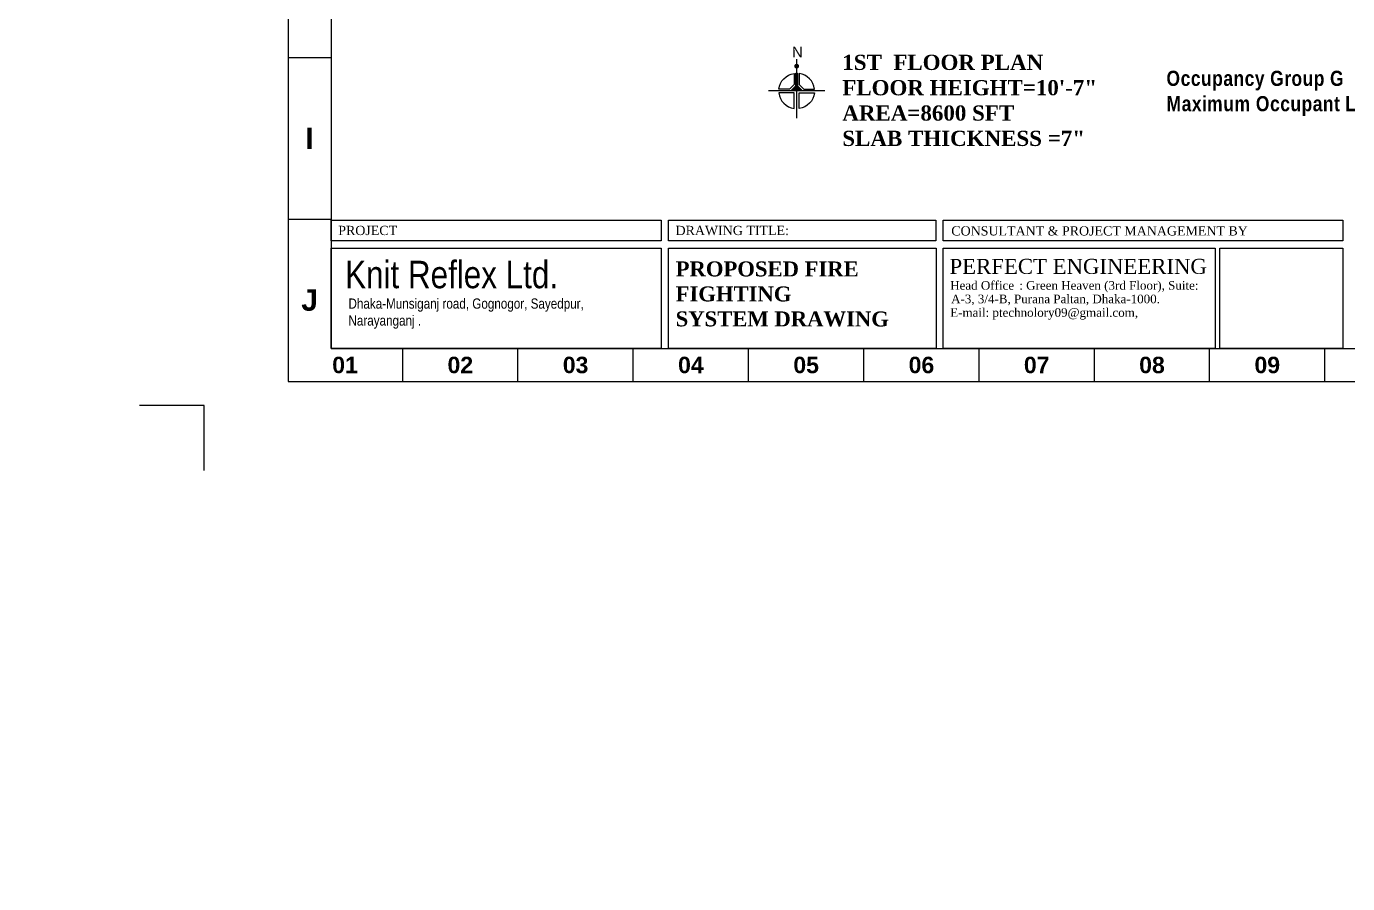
# Model space of a CAD drawing. Header units: inches. Extents: x -98933 to 1585249, y -3352739 to 192771.
# Drawn here: x 23894 to 25345, y 48686 to 49628 of the extents above; entities that cross this region are included whole.
import ezdxf

# ---------------------------------------------------------------- set-up
doc = ezdxf.new("R2010")
doc.units = ezdxf.units.IN
doc.header["$MEASUREMENT"] = 0
doc.header["$PDMODE"] = 35
doc.layers.get('0').update_dxf_attribs({"lineweight": 0})
doc.layers.get('Defpoints').update_dxf_attribs({"lineweight": 0})
for name, color, linetype, lineweight in [('A-Text', 7, 'Continuous', 0), ('DIM.', 251, 'Continuous', 5), ('DOOR', 222, 'Continuous', 0), ('Inline', 7, 'Continuous', 0), ('Layer1', 134, 'Continuous', 0), ('Outline', 7, 'Continuous', 0), ('Scale', 7, 'Continuous', 0), ('Scale_Text', 7, 'Continuous', 0), ('Text', 7, 'Continuous', 0), ('TEXT_TITLEBOX', 7, 'Continuous', 13), ('Titelblk', 7, 'Continuous', 25), ('TITLE', 7, 'Continuous', 20)]:
    doc.layers.add(name, color=color, linetype=linetype, lineweight=lineweight)
doc.styles.add('MONOTEXT', font='txt')
doc.styles.add('REG', font='times.ttf')
doc.styles.add('RS', font='arial.ttf')
doc.styles.add('SHT-TEXT-1', font='times.ttf', dxfattribs={"height": 12})
doc.styles.get("Standard").update_dxf_attribs({"font": 'arialbd.ttf', "height": 24})
doc.styles.add('TEXT', font='arial.ttf')
doc.dimstyles.new('Dim-Pres', dxfattribs={"dimtxt": 5.5, "dimasz": 2, "dimexe": 1.5, "dimexo": 1.5, "dimgap": 1, "dimtad": 3, "dimdec": 0, "dimzin": 3, "dimdsep": 46, "dimlunit": 4, "dimtxsty": 'REG', "dimblk": 'point', "dimcen": 2, "dimclrd": 256, "dimclre": 256, "dimclrt": 7, "dimadec": 0, "dimazin": 0, "dimtfac": 0.75, "dimtdec": 0, "dimtmove": 1, "dimatfit": 3, "dimldrblk": 'point', "dimfxl": 0, "dimtolj": 1, "dimtzin": 0, "dimlwd": -1, "dimlwe": -1, "dimarcsym": 1})

# ---------------------------------------------------------------- blocks, each defined once
blk = doc.blocks.new('dot')
at = {"color": 4}
for p, q in [((-1.5, 0), (1.5, 0)), ((0, 1.5), (0, -1.5))]:
    blk.add_line(p, q, dxfattribs=at)
at = {"color": 6, "const_width": 0.5}
blk.add_lwpolyline([(-0.25, 0, 1), (0.25, 0, 1)], format="xyb", close=True, dxfattribs=at)
blk = doc.blocks.new('point')
blk.add_blockref('dot', (0, 0))
blk = doc.blocks.new('*D472')
at = {"layer": 'Defpoints', "color": 0, "ltscale": 30, "transparency": 16777216}
for p in [(21753.2, 48778.7, -11.6), (21753.2, 48778.7), (24696, 48689.4, -11.6)]:
    blk.add_point(p, dxfattribs=at)
at = {"layer": 'Layer1', "ltscale": 30, "transparency": 16777216}
for p, q in [((21752.4, 48778.7), (21751.7, 48778.7)), ((21753.2, 48691.4), (21753.2, 48776.7)), ((21757.2, 48689.4), (21751.7, 48689.4))]:
    blk.add_line(p, q, dxfattribs=at)
at = {"layer": 'Layer1', "ltscale": 30, "transparency": 16777216, "xscale": 2, "yscale": 2, "zscale": 2}
for p, rotation in [((21753.2, 48778.7), 90), ((21753.2, 48689.4), 270)]:
    blk.add_blockref('point', p, dxfattribs=dict(at, rotation=rotation))
at = {"layer": 'Layer1', "color": 7, "ltscale": 30, "transparency": 16777216, "insert": (21749.6, 48734), "char_height": 5, "attachment_point": 5, "rotation": 90, "style": 'REG'}
blk.add_mtext('\\A1;7\'-5"', dxfattribs=at)
blk = doc.blocks.new('PAGE')
at = {"layer": 'Inline', "color": 252, "lineweight": 15}
blk.add_lwpolyline([(178051640.63, 22656441.11), (178051640.63, 22657235.79), (178050505.36, 22657235.79), (178050505.36, 22656441.11)], close=True, dxfattribs=at)
at = {"layer": 'Outline', "color": 252, "lineweight": 15}
blk.add_line((178050483.42, 22656424.24), (178051662.57, 22656424.24), dxfattribs=at)
blk.add_lwpolyline([(178050483.42, 22657252.66), (178050483.42, 22656424.24)], dxfattribs=at)
at = {"layer": 'Scale', "color": 252, "lineweight": 9}
for p, q in [((178050483.42, 22656590.1), (178050505.36, 22656590.1)), ((178050483.42, 22656507.32), (178050505.36, 22656507.32)), ((178050542.02, 22656424.24), (178050542.02, 22656441.11)), ((178050601.02, 22656424.24), (178050601.02, 22656441.11)), ((178050660.01, 22656424.24), (178050660.01, 22656441.11)), ((178050719.01, 22656424.24), (178050719.01, 22656441.11)), ((178050778.01, 22656424.24), (178050778.01, 22656441.11)), ((178050837.01, 22656424.24), (178050837.01, 22656441.11)), ((178050896, 22656424.24), (178050896, 22656441.11)), ((178050955, 22656424.24), (178050955, 22656441.11)), ((178051014, 22656424.24), (178051014, 22656441.11))]:
    blk.add_line(p, q, dxfattribs=at)
at = {"layer": 'Scale_Text', "color": 252, "lineweight": 13, "attachment_point": 5}
for s, insert, char_height, width in [('I', (178050494.39, 22656548.71), 10.97, 8.3603), ('J', (178050494.39, 22656465.93), 10.97, 8.3603), ('01', (178050512.52, 22656432.67), 8.435, 2.5102), ('02', (178050571.52, 22656432.67), 8.435, 2.5102), ('03', (178050630.51, 22656432.67), 8.435, 2.5102), ('04', (178050689.51, 22656432.67), 8.435, 2.5102), ('05', (178050748.51, 22656432.67), 8.435, 2.5102), ('06', (178050807.51, 22656432.67), 8.435, 2.5102), ('07', (178050866.5, 22656432.67), 8.435, 2.5102), ('08', (178050925.5, 22656432.67), 8.435, 2.5102), ('09', (178050984.5, 22656432.67), 8.435, 2.5102)]:
    blk.add_mtext(s, dxfattribs=dict(at, insert=insert, char_height=char_height, width=width))
blk = doc.blocks.new('Title')
at = {"layer": 'Defpoints', "color": 1, "ltscale": 10}
blk.add_lwpolyline([(-102338.3, -88042.4), (-102338.3, -87942.4), (-102438.3, -87942.4)], dxfattribs=at)
at = {"layer": 'Titelblk', "color": 3, "linetype": 'Continuous', "lineweight": 0, "xscale": 3.014611567961765, "yscale": 3.014611567959946, "zscale": 3.014611567966516}
blk.add_blockref('PAGE', (-536855255.8, -68388224), dxfattribs=at)

msp = doc.modelspace()

# ---------------------------------------------------------------- hatches: boundary and pattern name
at = {"layer": 'DOOR'}
h = msp.add_hatch(dxfattribs=at)
h.set_pattern_fill('ANSI31', scale=0.7, style=0)
h.set_pattern_definition([(45, (25958.24227, 55999.3708), (-0.0618718434, 0.0618718434), [])])
h.paths.add_polyline_path([(24740.85, 49562.62), (24740.85, 49576.31, 0.0109633), (24739.91, 49576.33), (24739.91, 49557.41), (24746.07, 49557.41)])
h.paths.add_polyline_path([(24739.91, 49576.33, 0.0109633), (24738.97, 49576.31), (24738.97, 49562.62), (24733.75, 49557.41), (24739.91, 49557.41)])

# ---------------------------------------------------------------- linework, layer by layer
at = {"layer": 'A-Text', "color": 7, "const_width": 2.64}
msp.add_lwpolyline([(24741.23, 49584.1, -1), (24738.59, 49584.1, -1)], format="xyb", close=True, dxfattribs=at)
at = {"layer": 'DOOR', "color": 7}
for points in [[(24739.91, 49591.62), (24739.91, 49526.99)], [(24770.77, 49556.81), (24709.05, 49556.81)]]:
    msp.add_lwpolyline(points, dxfattribs=at)
for points in [[(24737.21, 49576.14), (24737.21, 49576.14), (24737.21, 49563.87), (24732, 49558.65), (24720.48, 49558.65), (24720.48, 49558.65, -0.3473795)], [(24733.75, 49557.41), (24738.97, 49562.62), (24738.97, 49562.62), (24738.97, 49576.31, -0.0219293), (24740.85, 49576.31), (24740.85, 49576.31), (24740.85, 49562.62), (24746.07, 49557.41)], [(24742.61, 49563.87), (24747.83, 49558.65), (24759.34, 49558.65), (24759.34, 49558.65, 0.3473795), (24742.61, 49576.14), (24742.61, 49576.14)]]:
    msp.add_lwpolyline(points, format="xyb", close=True, dxfattribs=at)
for points in [[(24720.48, 49554.96, 0.3473795), (24737.21, 49537.47), (24737.21, 49554.96), (24720.48, 49554.96)], [(24759.34, 49554.96, -0.3473795), (24742.61, 49537.47), (24742.61, 49554.96), (24759.34, 49554.96)]]:
    msp.add_lwpolyline(points, format="xyb", dxfattribs=at)
at = {"layer": 'TEXT_TITLEBOX'}
for p, q in [((24228.57, 49392.23), (24228.57, 49414.9)), ((24228.57, 49414.9), (24591.23, 49414.9)), ((24591.23, 49414.9), (24591.23, 49392.23)), ((24599.18, 49392.23), (24599.18, 49414.9)), ((24599.18, 49414.9), (24892.9, 49414.9)), ((24892.9, 49414.9), (24892.9, 49392.23)), ((24900.85, 49392.23), (24900.85, 49414.9)), ((24900.85, 49414.9), (25339.62, 49414.9)), ((25339.62, 49414.9), (25339.62, 49392.23)), ((24591.23, 49392.23), (24228.57, 49392.23)), ((24892.9, 49392.23), (24599.18, 49392.23)), ((25339.62, 49392.23), (24900.85, 49392.23)), ((24228.57, 49273.93), (24228.57, 49384.28)), ((24228.57, 49384.28), (24591.23, 49384.28)), ((24591.23, 49384.28), (24591.23, 49273.93)), ((24599.18, 49273.93), (24599.18, 49384.28)), ((24599.18, 49384.28), (24892.93, 49384.28)), ((24892.93, 49384.28), (24892.93, 49273.93)), ((24900.88, 49273.93), (24900.88, 49384.28)), ((24900.88, 49384.28), (25199.3, 49384.28)), ((25199.3, 49384.28), (25199.3, 49273.93)), ((25204.73, 49273.93), (25204.73, 49384.28)), ((25204.73, 49384.28), (25339.67, 49384.28)), ((25339.67, 49384.28), (25339.67, 49273.93)), ((24591.23, 49273.93), (24228.57, 49273.93)), ((24892.93, 49273.93), (24599.18, 49273.93)), ((25199.3, 49273.93), (24900.88, 49273.93)), ((25339.67, 49273.93), (25204.73, 49273.93))]:
    msp.add_line(p, q, dxfattribs=at)

# ---------------------------------------------------------------- block references
at = {"layer": 'TITLE', "xscale": 0.7117836411130156, "yscale": 0.7117836411130156, "zscale": 0.7117836352222188}
msp.add_blockref('Title', (96932.06, 111807.33), dxfattribs=at)

# ---------------------------------------------------------------- texts
at = {"color": 7, "char_height": 16.6905, "width": 512.5918, "attachment_point": 4}
for s, insert in [('{\\fTimes New Roman|b1|i0|c0|p18;1ST  FLOOR PLAN \\PFLOOR HEIGHT=10\'-7"\\PAREA=8600 SFT \\PSLAB THICKNESS =7"}', (24790.02, 49546.4)), ('{\\fArial Narrow|b1|i0|c0|p34;\\T1.05;Occupancy Group G\\PMaximum Occupant Load=25\\P\\P\\fStaccato222 BT|b0|i0|c0|p66;\\T1;\\P\\fRomantic|b0|i0|c2|p2;\\H0.5455x;  }', (25146, 49516.36))]:
    msp.add_mtext(s, dxfattribs=dict(at, insert=insert))
at = {"color": 7, "insert": (24607.04, 49333.81), "char_height": 16.4619, "width": 234.5372, "attachment_point": 4, "rotation": 359.97233}
msp.add_mtext('\\pt2106;{\\fTimes New Roman|b1|i0|c0|p18;\\C256;PROPOSED FIRE  FIGHTING  \\PSYSTEM DRAWING }', dxfattribs=at)
at = {"layer": 'A-Text', "color": 7, "insert": (24740.74, 49593.73), "char_height": 11.71, "attachment_point": 2, "rotation": 180, "style": 'RS'}
msp.add_mtext('N', dxfattribs=at)
at = {"layer": 'DIM.', "color": 5, "lineweight": 13, "insert": (24360.96, 49329.97), "char_height": 30.1016, "width": 815.3795, "attachment_point": 5, "style": 'TEXT'}
msp.add_mtext('{\\fArial Narrow|b0|i0|c0|p34;Knit Reflex Ltd.\\C256;\\P\\pt11.29893;\\fSwis721 BT|b1|i0|c0|p34;\\C7; }', dxfattribs=at)
at = {"layer": 'Text', "color": 56, "insert": (24247.74, 49312.36), "char_height": 11.1804, "width": 428.5963, "attachment_point": 4, "style": 'MONOTEXT'}
msp.add_mtext('{\\fArial Narrow|b0|i0|c0|p34;\\C7;Dhaka-Munsiganj road, Gognogor, Sayedpur, \\PNarayanganj .}', dxfattribs=at)
at = {"layer": 'TEXT_TITLEBOX', "lineweight": 25, "style": 'SHT-TEXT-1'}
for s, height, p in [('PROJECT', 10.131, (24236.52, 49398.61)), ('DRAWING TITLE:', 10.1308, (24606.9, 49398.61)), ('CONSULTANT & PROJECT MANAGEMENT BY', 10.1308, (24909.71, 49398.13))]:
    msp.add_text(s, height=height, dxfattribs=at).set_placement(p)
at = {"layer": 'TEXT_TITLEBOX', "color": 1, "lineweight": 25, "style": 'SHT-TEXT-1'}
msp.add_text('PERFECT ENGINEERING', height=16.5502, dxfattribs=at).set_placement((24907.78, 49355.92))
at = {"layer": 'TEXT_TITLEBOX', "color": 7, "lineweight": 25, "style": 'SHT-TEXT-1'}
for s, p in [('Head Office', (24908.49, 49338.6)), (': Green Heaven (3rd Floor), Suite:', (24984.4, 49338.6)), ('A-3, 3/4-B, Purana Paltan, Dhaka-1000.', (24909.53, 49323.7)), ('E-mail: ptechnolory09@gmail.com,', (24908.5, 49308.8))]:
    msp.add_text(s, height=9.4572, dxfattribs=at).set_placement(p)

# ---------------------------------------------------------------- dimensions: what is measured, and where the dimension line sits
at = {"layer": 'Layer1', "ltscale": 30}
dim = msp.add_linear_dim(base=(21753.18, 48778.67), p1=(24696.04, 48689.4, -11.61), p2=(21753.21, 48778.67, -11.61), angle=90, dimstyle='Dim-Pres', override={"dimtxt": 5, "dimfxl": 4, "dimfxlon": 1}, dxfattribs=at)
dim.commit()
dim.dimension.update_dxf_attribs({"geometry": '*D472', "text_midpoint": (21749.63, 48734.04)})

doc.saveas('drawing.dxf')
